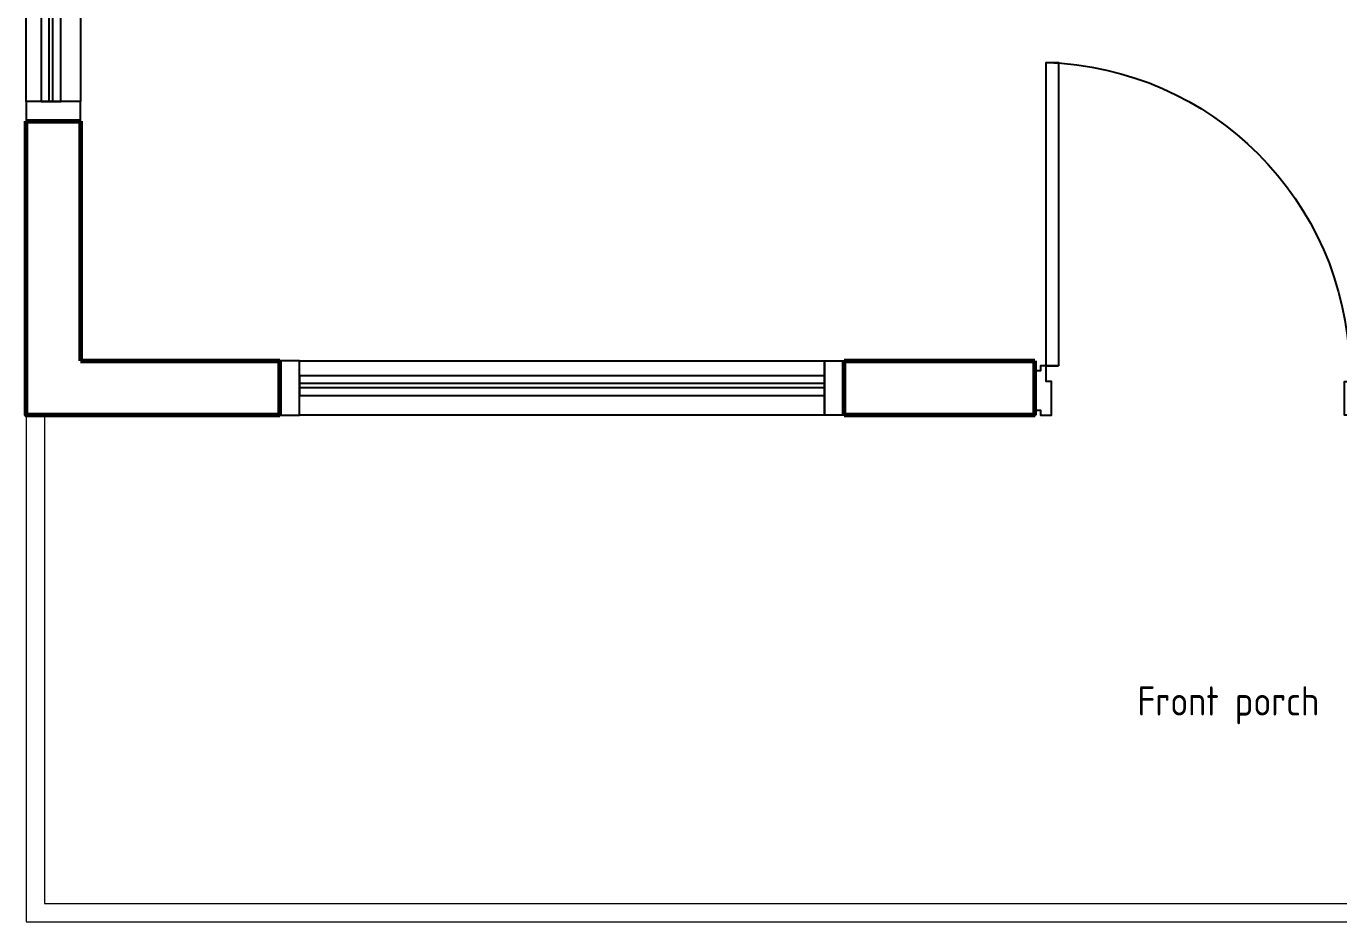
# Model space of a CAD drawing. Header units: millimetres. Extents: x 7024 to 11169, y 3041 to 12244.
# Drawn here: x 7024 to 9084, y 6743 to 8148 of the extents above; entities that cross this region are included whole.
import ezdxf

# ---------------------------------------------------------------- set-up
doc = ezdxf.new("R2010")
doc.units = ezdxf.units.MM
doc.layers.add('0inne_gulv', color=252, linetype='Continuous', lineweight=13)
doc.layers.add('A-WALL', color=2, linetype='Continuous', lineweight=35)
doc.layers.add('PDF_Text', color=7, linetype='Continuous')
doc.styles.add('PDF Arial Italic', font='ariali.ttf')

# ---------------------------------------------------------------- blocks, each defined once
blk = doc.blocks.new('*U35')
blk.add_lwpolyline([(33.6, 1124.4, -0.396717), (966.4, 192)], format="xyb")
for points in [[(72, 192), (33.6, 192), (33.6, 1124.4), (72, 1124.4)], [(33.6, 192), (16.8, 192), (16.8, 192), (16.8, 192), (16.8, 192), (16.8, 177), (0, 177), (0, 190.9), (0, 40.9), (0, 55.9), (16.8, 55.9), (16.8, 40.9), (33.6, 40.9), (33.6, 40.9), (50, 40.9), (50, 144), (33.6, 144)], [(1000, 177), (1000, 192), (1000, 192), (1000, 40.9), (1000, 55.9), (983.2, 55.9), (983.2, 40.9), (966.4, 40.9), (966.4, 40.9), (950, 40.9), (950, 144), (966.4, 144), (966.4, 192), (983.2, 192), (983.2, 177)]]:
    blk.add_lwpolyline(points, close=True)
blk.add_lwpolyline([(33.6, 192), (72, 192)])
blk = doc.blocks.new('*U36')
for points in [[(0, 0), (50, 0), (50, 137.4), (0, 137.4), (0, 0)], [(1430, 0), (1380, 0), (1380, 137.4), (1430, 137.4), (1430, 0)]]:
    blk.add_lwpolyline(points)
for points in [[(50, 137.4), (1380, 137.4), (1380, 0), (50, 0)], [(50, 100), (50, 50), (1380, 50), (1380, 100)], [(50, 80), (50, 70), (1380, 70), (1380, 80)]]:
    blk.add_lwpolyline(points, close=True)
blk = doc.blocks.new('*U33')
for points in [[(0, 0), (50, 0), (50, 137.4), (0, 137.4), (0, 0)], [(1832, 0), (1782, 0), (1782, 137.4), (1832, 137.4), (1832, 0)]]:
    blk.add_lwpolyline(points)
for points in [[(50, 137.4), (1782, 137.4), (1782, 0), (50, 0)], [(50, 100), (50, 50), (1782, 50), (1782, 100)], [(50, 80), (50, 70), (1782, 70), (1782, 80)]]:
    blk.add_lwpolyline(points, close=True)

msp = doc.modelspace()

# ---------------------------------------------------------------- linework, layer by layer
at = {"layer": '0inne_gulv'}
for p, q in [((7023.9, 7537.9), (7023.9, 6743.4)), ((7052.3, 7537.9), (7052.3, 6771.8)), ((7052.3, 6771.8), (11140.4, 6771.8)), ((7023.9, 6743.4), (11168.8, 6743.4))]:
    msp.add_line(p, q, dxfattribs=at)
at = {"layer": 'A-WALL', "lineweight": 60}
for p, q in [((7023.9, 7998.9), (7109, 7998.9)), ((7421.6, 7537.9), (7421.6, 7623)), ((8307.5, 7537.9), (8307.5, 7623)), ((8606.9, 7537.9), (8606.9, 7623))]:
    msp.add_line(p, q, dxfattribs=at)
for points in [[(7109, 7537.9), (7023.9, 7537.9), (7023.9, 7998.9)], [(7109, 7998.9), (7109, 7623)], [(7109, 7623), (7421.6, 7623)], [(8307.5, 7623), (8606.9, 7623)], [(7421.6, 7537.9), (7109, 7537.9)], [(8607.2, 7537.9), (8307.5, 7537.9)]]:
    msp.add_lwpolyline(points, dxfattribs=at)

# ---------------------------------------------------------------- block references
at = {"xscale": 0.6195261937865026, "yscale": 0.6195261937865026, "zscale": 0.6195261937865026, "rotation": 90}
msp.add_blockref('*U33', (7109, 7998.9), dxfattribs=at)
for name, p, xscale, yscale, zscale in [('*U35', (8607.2, 7517), 0.510749731832623, 0.510749731832623, 0.510749731832623), ('*U36', (7421.6, 7537.9), 0.6195261937865026, 0.6195261937865026, 0.6195261937865026)]:
    msp.add_blockref(name, p, dxfattribs=dict(xscale=xscale, yscale=yscale, zscale=zscale))

# ---------------------------------------------------------------- texts
at = {"layer": 'PDF_Text', "insert": (8767.8, 7052.9), "char_height": 45.899, "attachment_point": 7, "style": 'PDF Arial Italic'}
msp.add_mtext('{\\Farchitxt|c0;Front porch}', dxfattribs=at)

doc.saveas('drawing.dxf')
